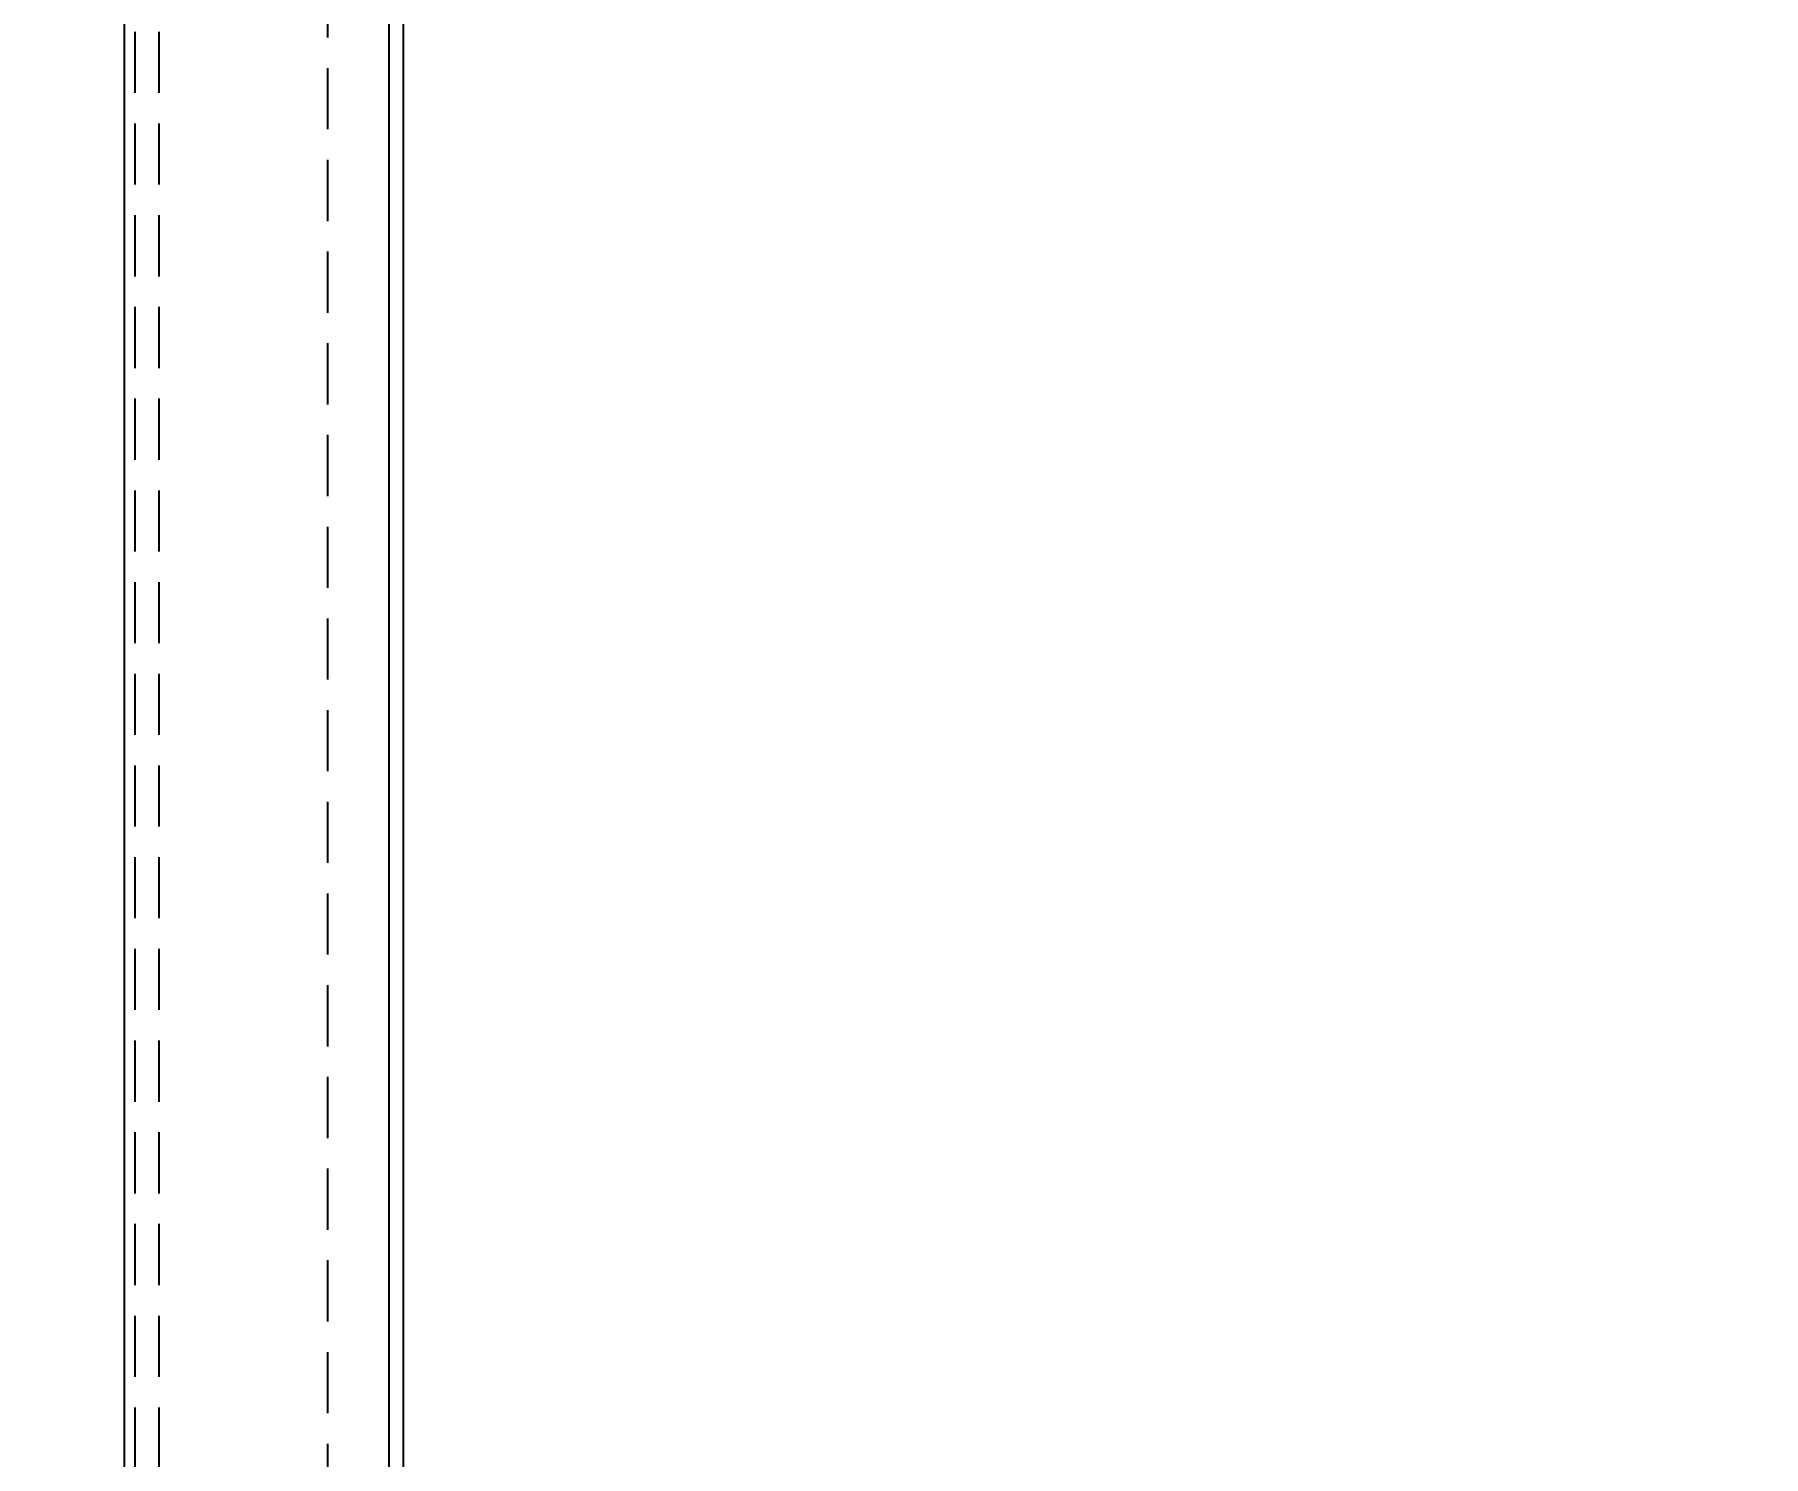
# Model space of a CAD drawing. Header units: millimetres. Extents: x -8980 to 16421, y 0 to 6237.
# Drawn here: x 1267.9 to 1627.2, y 2664.5 to 2959.8 of the extents above; entities that cross this region are included whole.
import ezdxf

# ---------------------------------------------------------------- set-up
doc = ezdxf.new("R2010")
doc.units = ezdxf.units.MM
doc.linetypes.add('HIDDENX2', pattern=[19.05, 12.7, -6.35])
doc.layers.add('3', color=3, linetype='Continuous')
doc.styles.get("Standard").update_dxf_attribs({"font": 'ISOCP.SHX', "bigfont": 'WHGTXT.SHX'})
doc.dimstyles.new('PS-10', dxfattribs={"dimscale": 10, "dimtxt": 3.2, "dimasz": 2.5, "dimexe": 2, "dimexo": 2.5, "dimgap": 2, "dimtad": 1, "dimtoh": 1, "dimrnd": 0.05, "dimzin": 12, "dimdsep": 46, "dimtxsty": 'Standard', "dimcen": 0, "dimclrt": 2, "dimazin": 3, "dimtfac": 1, "dimtofl": 0, "dimtmove": 0, "dimatfit": 3, "dimfxl": 0, "dimtolj": 1, "dimtzin": 0, "dimarcsym": 0})

# ---------------------------------------------------------------- blocks, each defined once
blk = doc.blocks.new('*D279')
at = {"color": 0, "lineweight": -2}
for p, q in [((1316.55, 3668.1), (1134.42, 3668.1)), ((1154.42, 1733.1), (1154.42, 3643.1)), ((1316.55, 1708.1), (1134.42, 1708.1))]:
    blk.add_line(p, q, dxfattribs=at)
at = {"color": 0}
for points in [[(1150.25, 3643.1), (1158.59, 3643.1), (1154.42, 3668.1)], [(1150.25, 1733.1), (1158.59, 1733.1), (1154.42, 1708.1)]]:
    blk.add_solid(points, dxfattribs=at)
at = {"layer": 'DEFPOINTS', "color": 0}
for p in [(1154.42, 3668.1), (1341.55, 3668.1), (1341.55, 1708.1)]:
    blk.add_point(p, dxfattribs=at)
at = {"color": 2, "insert": (1118.42, 2688.1), "char_height": 32, "attachment_point": 5, "rotation": 90}
blk.add_mtext('\\A1;1960', dxfattribs=at)

msp = doc.modelspace()

# ---------------------------------------------------------------- linework, layer by layer
at = {"color": 3}
msp.add_line((1286.549, 3738.097, 0), (1286.549, 1638.097, 0), dxfattribs=at)
at = {"color": 2, "linetype": 'HIDDENX2'}
msp.add_line((1293.849, 1690.397, 0), (1293.849, 3695.797, 0), dxfattribs=at)
at = {"color": 2, "linetype": 'HIDDENX2', "elevation": 0}
msp.add_lwpolyline([(1328.849, 3695.797), (1328.849, 1690.397), (1288.849, 1690.397), (1288.849, 3695.797)], close=True, dxfattribs=at)
at = {"layer": '3', "elevation": 0}
for points in [[(1926.549, 3668.097), (1341.549, 3668.097), (1341.549, 1708.097), (1926.549, 1708.097)], [(1923.549, 3665.097), (1344.549, 3665.097), (1344.549, 1711.097), (1923.549, 1711.097)]]:
    msp.add_lwpolyline(points, close=True, dxfattribs=at)

# ---------------------------------------------------------------- dimensions: what is measured, and where the dimension line sits
dim = msp.add_linear_dim(base=(1154.422, 3668.097, 0), p1=(1341.549, 1708.097, 0), p2=(1341.549, 3668.097, 0), angle=90, dimstyle='PS-10')
dim.commit()
dim.dimension.update_dxf_attribs({"geometry": '*D279', "text_midpoint": (1118.422, 2688.097, 0)})

doc.saveas('drawing.dxf')
